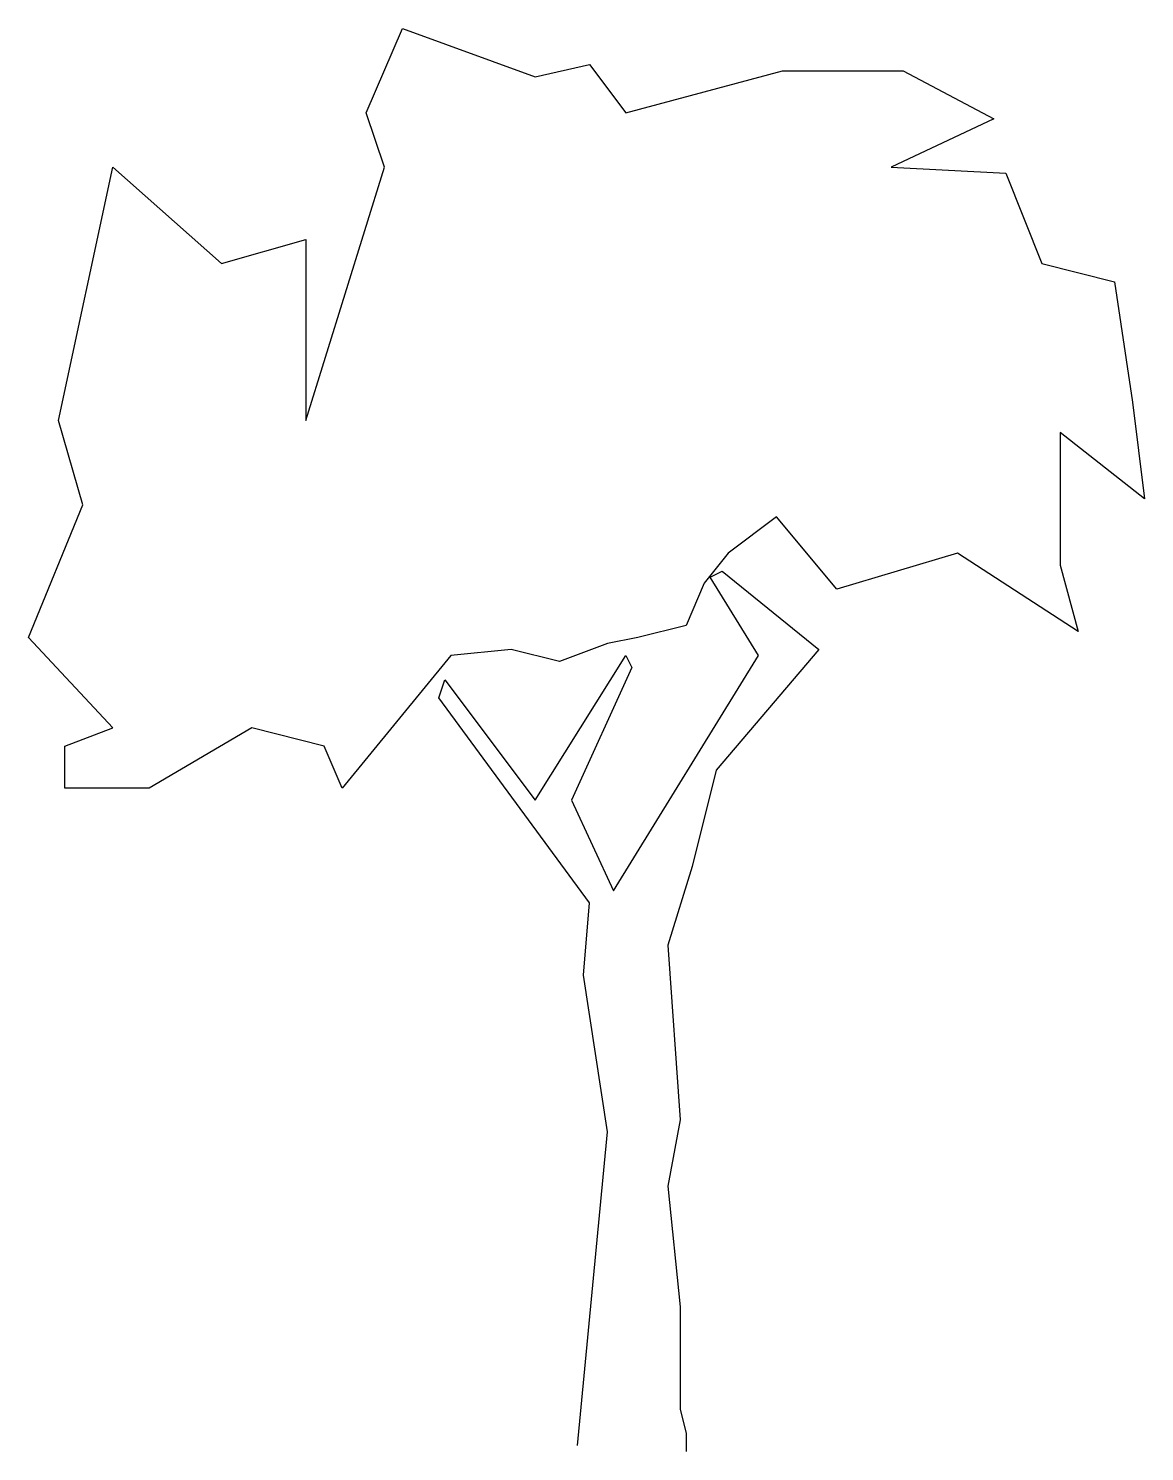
# Model space of a CAD drawing. Extents: x -120 to 342, y 752 to 1342.
import ezdxf

# ---------------------------------------------------------------- set-up
doc = ezdxf.new("R2010")
doc.units = 0
doc.header["$LTSCALE"] = 40
doc.header["$MEASUREMENT"] = 0
doc.layers.get('0').update_dxf_attribs({"linetype": 'CONTINUOUS'})

msp = doc.modelspace()

# ---------------------------------------------------------------- linework, layer by layer
msp.add_lwpolyline([(55, 1082.5), (10, 1027.5), (2.5, 1045), (-27.5, 1052.5), (-70, 1027.5), (-105, 1027.5), (-105, 1045), (-85, 1052.5), (-120, 1090), (-97.5, 1145), (-107.5, 1180), (-85, 1285), (-40, 1245), (-5, 1255), (-5, 1180), (27.5, 1285), (20, 1307.5), (35, 1342.5), (90, 1322.5), (112.5, 1327.5), (127.5, 1307.5), (192.5, 1325), (242.5, 1325), (280, 1305), (237.5, 1285), (285, 1282.5), (300, 1245), (330, 1237.5), (337.5, 1187.5), (342.5, 1147.5), (307.5, 1175), (307.5, 1120), (315, 1092.5), (265, 1125), (215, 1110), (190, 1140), (170, 1125), (160, 1112.5), (152.5, 1095), (132.5, 1090), (120, 1087.5), (100, 1080), (80, 1085)], close=True)
msp.add_lwpolyline([(107.5, 755), (120, 885), (110, 950), (112.5, 980), (50, 1065), (52.5, 1072.5), (90, 1022.5), (127.5, 1082.5), (130, 1077.5), (105, 1022.5), (122.5, 985), (182.5, 1082.5), (162.5, 1115), (167.5, 1117.5), (207.5, 1085), (165, 1035), (155, 995), (145, 962.5), (150, 890), (145, 862.5), (150, 812.5), (150, 770), (152.5, 760), (152.5, 752.5)])

doc.saveas('drawing.dxf')
